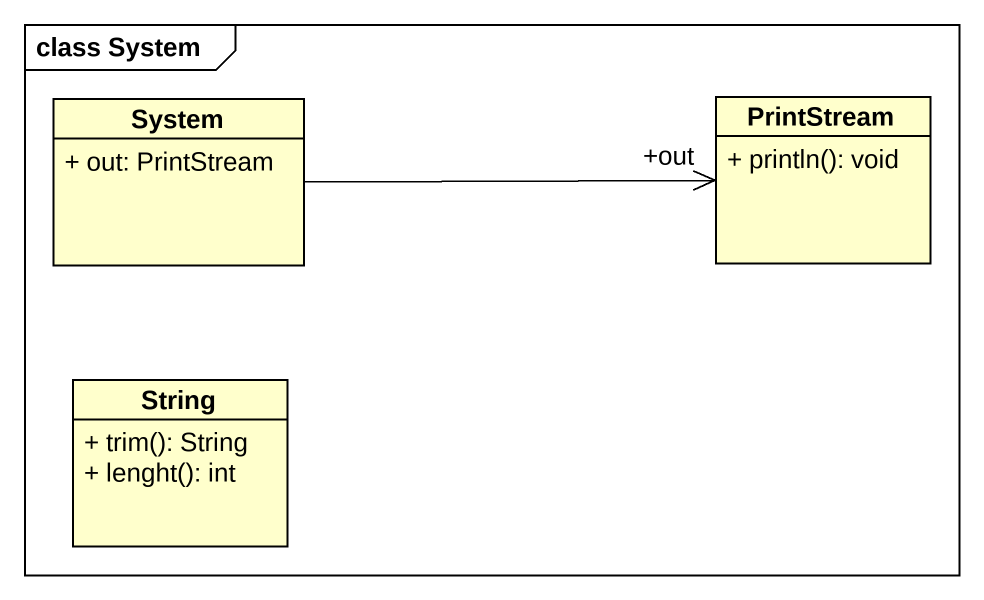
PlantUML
@startuml
mainframe class System
hide circle
hide empty members
skinparam classAttributeIconSize 0
class System {
  + out: PrintStream
}
class PrintStream {
  + println(): void
}
class String {
  + trim(): String
  + lenght(): int
}
System -right-> "+out" PrintStream
@enduml
